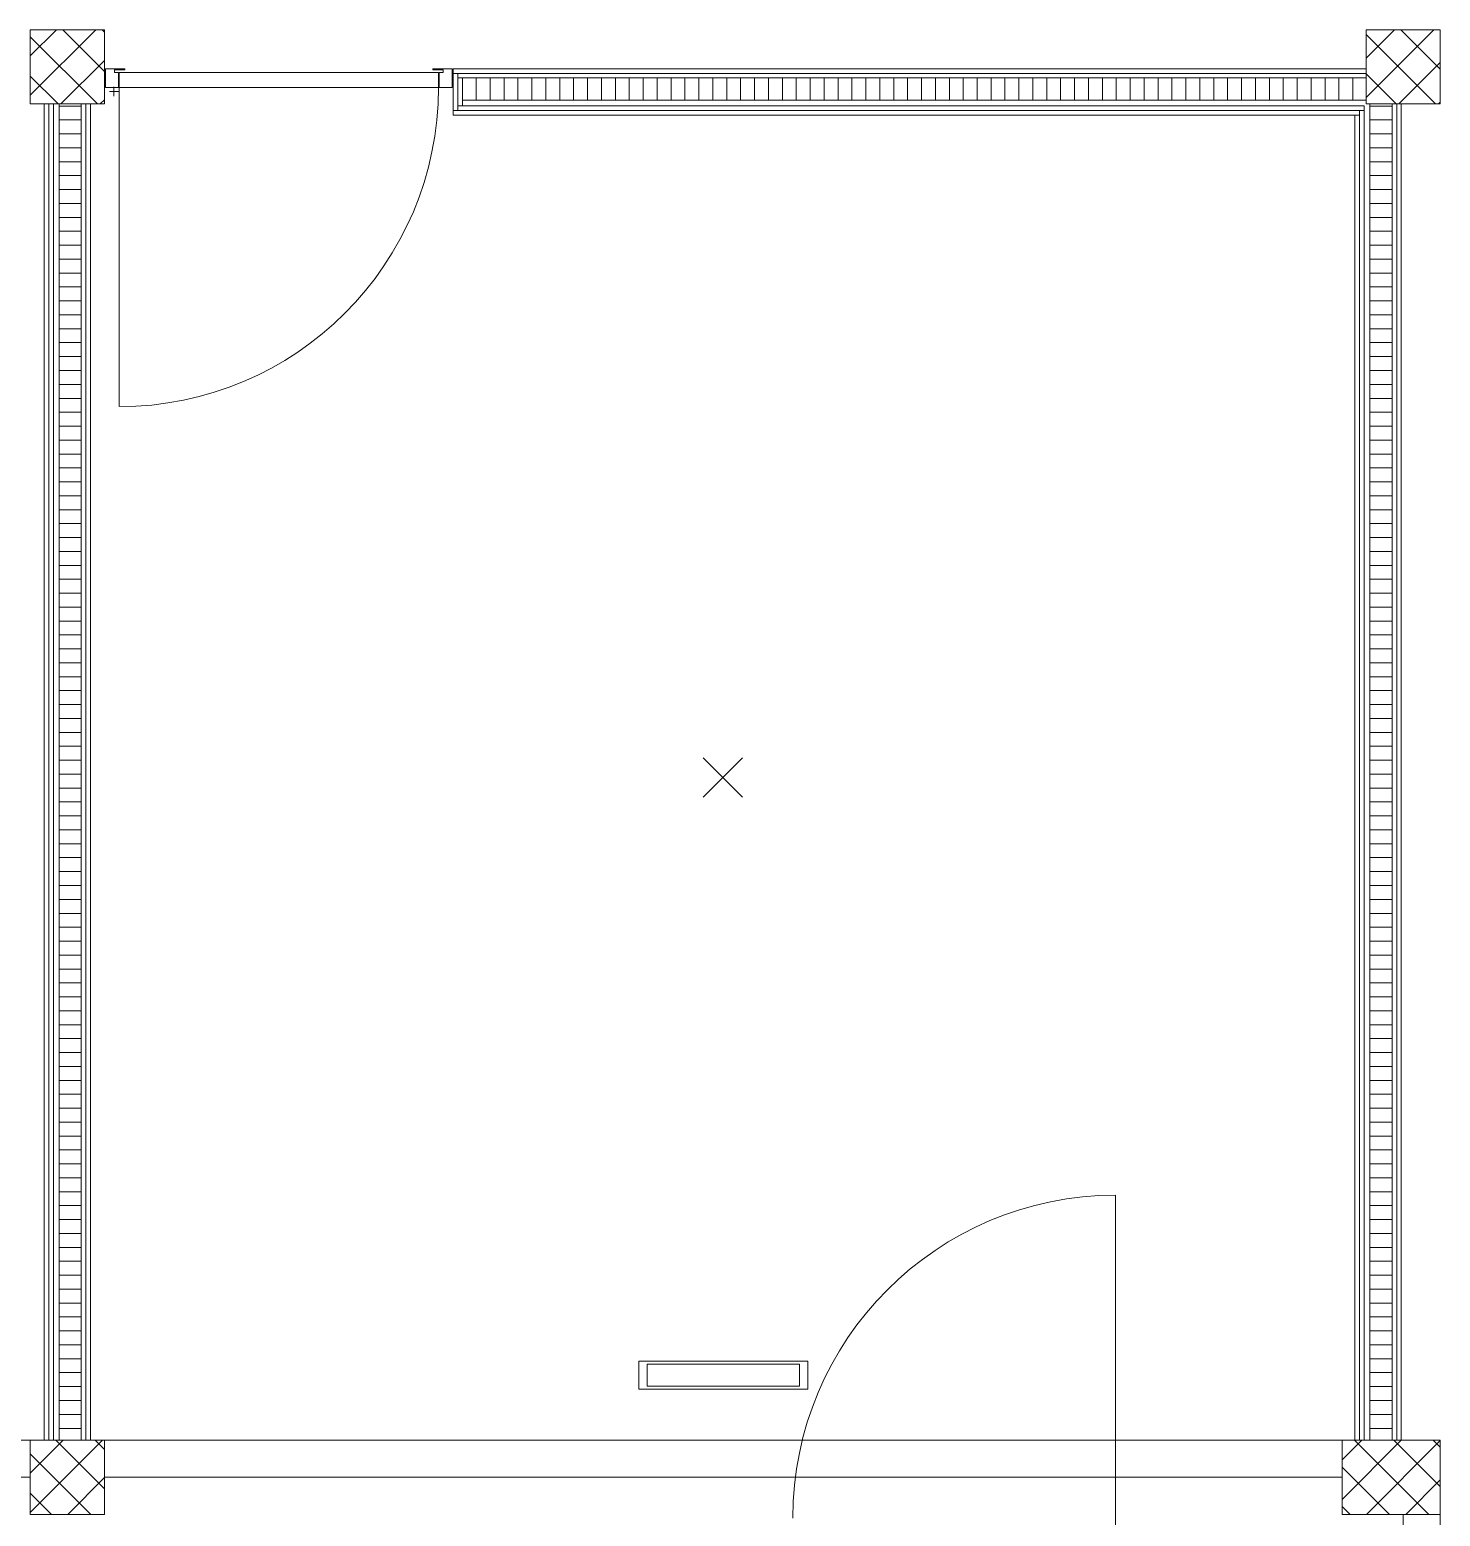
# Model space of a CAD drawing. Extents: x -5275 to 65950, y -3225 to 18875.
# Drawn here: x 49823 to 53625, y 2320 to 6325 of the extents above; entities that cross this region are included whole.
import ezdxf

# ---------------------------------------------------------------- set-up
doc = ezdxf.new("R2010")
doc.units = 0
doc.header["$LTSCALE"] = 50
doc.layers.get('0').update_dxf_attribs({"lineweight": 25})
doc.layers.add('Zargen Fenster', color=7, linetype='Continuous', lineweight=25)

# ---------------------------------------------------------------- blocks, each defined once
blk = doc.blocks.new('Blockreferenz-A0MJL02NFC', base_point=(53360.5, 2325))
at = {"layer": 'Zargen Fenster', "color": 8, "lineweight": 13, "true_color": 0x808080}
for p, q in [((53360.5, 2471.6), (53413.9, 2525)), ((53360.5, 2365.5), (53520, 2525)), ((53594.1, 2325), (53394.1, 2525)), ((53426, 2325), (53625, 2524)), ((53625, 2400.2), (53500.2, 2525)), ((53625, 2506.2), (53606.2, 2525)), ((53488, 2325), (53360.5, 2452.5)), ((53532.1, 2325), (53625, 2417.9)), ((53382, 2325), (53360.5, 2346.5))]:
    blk.add_line(p, q, dxfattribs=at)
blk = doc.blocks.new('Blockreferenz-A0MJL095FC', base_point=(49825, 6125))
at = {"layer": 'Zargen Fenster', "color": 8, "lineweight": 13, "true_color": 0x808080}
for p, q in [((49825, 6254.7), (49895.3, 6325)), ((49825, 6148.6), (50001.4, 6325)), ((50006.2, 6125), (49825, 6306.2)), ((50025, 6212.3), (49912.3, 6325)), ((50025, 6318.4), (50018.4, 6325)), ((49907.5, 6125), (50025, 6242.5)), ((49900.2, 6125), (49825, 6200.2)), ((50013.5, 6125), (50025, 6136.5))]:
    blk.add_line(p, q, dxfattribs=at)
blk = doc.blocks.new('Blockreferenz-A0MJL097FC', base_point=(53425, 6125))
at = {"layer": 'Zargen Fenster', "color": 8, "lineweight": 13, "true_color": 0x808080}
for p, q in [((53425, 6248.4), (53501.6, 6325)), ((53425, 6142.3), (53607.7, 6325)), ((53612.5, 6125), (53425, 6312.5)), ((53625, 6218.5), (53518.5, 6325)), ((53513.7, 6125), (53625, 6236.3)), ((53506.4, 6125), (53425, 6206.4)), ((53619.8, 6125), (53625, 6130.2))]:
    blk.add_line(p, q, dxfattribs=at)
blk = doc.blocks.new('Blockreferenz-A0MJL09BFC', base_point=(49825, 2325))
at = {"layer": 'Zargen Fenster', "color": 8, "lineweight": 13, "true_color": 0x808080}
for p, q in [((49825, 2436.3), (49913.7, 2525)), ((49825, 2330.2), (50019.8, 2525)), ((50025, 2393.9), (49893.9, 2525)), ((50025, 2500), (50000, 2525)), ((49987.9, 2325), (49825, 2487.9)), ((49925.9, 2325), (50025, 2424.1)), ((49881.8, 2325), (49825, 2381.8))]:
    blk.add_line(p, q, dxfattribs=at)
blk = doc.blocks.new('Blockreferenz-A0MJL09HFC', base_point=(49902.5, 2556.9))
at = {"layer": 'Zargen Fenster', "color": 8, "lineweight": 13, "true_color": 0x808080}
for p, q in [((49902.5, 6119.4), (49962.5, 6119.4)), ((49902.5, 6081.9), (49962.5, 6081.9)), ((49902.5, 6044.4), (49962.5, 6044.4)), ((49902.5, 6006.9), (49962.5, 6006.9)), ((49902.5, 5969.4), (49962.5, 5969.4)), ((49902.5, 5931.9), (49962.5, 5931.9)), ((49902.5, 5894.4), (49962.5, 5894.4)), ((49902.5, 5856.9), (49962.5, 5856.9)), ((49902.5, 5819.4), (49962.5, 5819.4)), ((49902.5, 5781.9), (49962.5, 5781.9)), ((49902.5, 5744.4), (49962.5, 5744.4)), ((49902.5, 5706.9), (49962.5, 5706.9)), ((49902.5, 5669.4), (49962.5, 5669.4)), ((49902.5, 5631.9), (49962.5, 5631.9)), ((49902.5, 5594.4), (49962.5, 5594.4)), ((49902.5, 5556.9), (49962.5, 5556.9)), ((49902.5, 5519.4), (49962.5, 5519.4)), ((49902.5, 5481.9), (49962.5, 5481.9)), ((49902.5, 5444.4), (49962.5, 5444.4)), ((49902.5, 5406.9), (49962.5, 5406.9)), ((49902.5, 5369.4), (49962.5, 5369.4)), ((49902.5, 5331.9), (49962.5, 5331.9)), ((49902.5, 5294.4), (49962.5, 5294.4)), ((49902.5, 5256.9), (49962.5, 5256.9)), ((49902.5, 5219.4), (49962.5, 5219.4)), ((49902.5, 5181.9), (49962.5, 5181.9)), ((49902.5, 5144.4), (49962.5, 5144.4)), ((49902.5, 5106.9), (49962.5, 5106.9)), ((49902.5, 5069.4), (49962.5, 5069.4)), ((49902.5, 5031.9), (49962.5, 5031.9)), ((49902.5, 4994.4), (49962.5, 4994.4)), ((49902.5, 4956.9), (49962.5, 4956.9)), ((49902.5, 4919.4), (49962.5, 4919.4)), ((49902.5, 4881.9), (49962.5, 4881.9)), ((49902.5, 4844.4), (49962.5, 4844.4)), ((49902.5, 4806.9), (49962.5, 4806.9)), ((49902.5, 4769.4), (49962.5, 4769.4)), ((49902.5, 4731.9), (49962.5, 4731.9)), ((49902.5, 4694.4), (49962.5, 4694.4)), ((49902.5, 4656.9), (49962.5, 4656.9)), ((49902.5, 4619.4), (49962.5, 4619.4)), ((49902.5, 4581.9), (49962.5, 4581.9)), ((49902.5, 4544.4), (49962.5, 4544.4)), ((49902.5, 4506.9), (49962.5, 4506.9)), ((49902.5, 4469.4), (49962.5, 4469.4)), ((49902.5, 4431.9), (49962.5, 4431.9)), ((49902.5, 4394.4), (49962.5, 4394.4)), ((49902.5, 4356.9), (49962.5, 4356.9)), ((49902.5, 4319.4), (49962.5, 4319.4)), ((49902.5, 4281.9), (49962.5, 4281.9)), ((49902.5, 4244.4), (49962.5, 4244.4)), ((49902.5, 4206.9), (49962.5, 4206.9)), ((49902.5, 4169.4), (49962.5, 4169.4)), ((49902.5, 4131.9), (49962.5, 4131.9)), ((49902.5, 4094.4), (49962.5, 4094.4)), ((49902.5, 4056.9), (49962.5, 4056.9)), ((49902.5, 4019.4), (49962.5, 4019.4)), ((49902.5, 3981.9), (49962.5, 3981.9)), ((49902.5, 3944.4), (49962.5, 3944.4)), ((49902.5, 3906.9), (49962.5, 3906.9)), ((49902.5, 3869.4), (49962.5, 3869.4)), ((49902.5, 3831.9), (49962.5, 3831.9)), ((49902.5, 3794.4), (49962.5, 3794.4)), ((49902.5, 3756.9), (49962.5, 3756.9)), ((49902.5, 3719.4), (49962.5, 3719.4)), ((49902.5, 3681.9), (49962.5, 3681.9)), ((49902.5, 3644.4), (49962.5, 3644.4)), ((49902.5, 3606.9), (49962.5, 3606.9)), ((49902.5, 3569.4), (49962.5, 3569.4)), ((49902.5, 3531.9), (49962.5, 3531.9)), ((49902.5, 3494.4), (49962.5, 3494.4)), ((49902.5, 3456.9), (49962.5, 3456.9)), ((49902.5, 3419.4), (49962.5, 3419.4)), ((49902.5, 3381.9), (49962.5, 3381.9)), ((49902.5, 3344.4), (49962.5, 3344.4)), ((49902.5, 3306.9), (49962.5, 3306.9)), ((49902.5, 3269.4), (49962.5, 3269.4)), ((49902.5, 3231.9), (49962.5, 3231.9)), ((49902.5, 3194.4), (49962.5, 3194.4)), ((49902.5, 3156.9), (49962.5, 3156.9)), ((49902.5, 3119.4), (49962.5, 3119.4)), ((49902.5, 3081.9), (49962.5, 3081.9)), ((49902.5, 3044.4), (49962.5, 3044.4)), ((49902.5, 3006.9), (49962.5, 3006.9)), ((49902.5, 2969.4), (49962.5, 2969.4)), ((49902.5, 2931.9), (49962.5, 2931.9)), ((49902.5, 2894.4), (49962.5, 2894.4)), ((49902.5, 2856.9), (49962.5, 2856.9)), ((49902.5, 2819.4), (49962.5, 2819.4)), ((49902.5, 2781.9), (49962.5, 2781.9)), ((49902.5, 2744.4), (49962.5, 2744.4)), ((49902.5, 2706.9), (49962.5, 2706.9)), ((49902.5, 2669.4), (49962.5, 2669.4)), ((49902.5, 2631.9), (49962.5, 2631.9)), ((49902.5, 2594.4), (49962.5, 2594.4)), ((49902.5, 2556.9), (49962.5, 2556.9))]:
    blk.add_line(p, q, dxfattribs=at)
blk = doc.blocks.new('Blockreferenz-A0MJL0AHFC', base_point=(53435, 2556.9))
at = {"layer": 'Zargen Fenster', "color": 8, "lineweight": 13, "true_color": 0x808080}
for p, q in [((53435, 6119.4), (53495, 6119.4)), ((53435, 6081.9), (53495, 6081.9)), ((53435, 6044.4), (53495, 6044.4)), ((53435, 6006.9), (53495, 6006.9)), ((53435, 5969.4), (53495, 5969.4)), ((53435, 5931.9), (53495, 5931.9)), ((53435, 5894.4), (53495, 5894.4)), ((53435, 5856.9), (53495, 5856.9)), ((53435, 5819.4), (53495, 5819.4)), ((53435, 5781.9), (53495, 5781.9)), ((53435, 5744.4), (53495, 5744.4)), ((53435, 5706.9), (53495, 5706.9)), ((53435, 5669.4), (53495, 5669.4)), ((53435, 5631.9), (53495, 5631.9)), ((53435, 5594.4), (53495, 5594.4)), ((53435, 5556.9), (53495, 5556.9)), ((53435, 5519.4), (53495, 5519.4)), ((53435, 5481.9), (53495, 5481.9)), ((53435, 5444.4), (53495, 5444.4)), ((53435, 5406.9), (53495, 5406.9)), ((53435, 5369.4), (53495, 5369.4)), ((53435, 5331.9), (53495, 5331.9)), ((53435, 5294.4), (53495, 5294.4)), ((53435, 5256.9), (53495, 5256.9)), ((53435, 5219.4), (53495, 5219.4)), ((53435, 5181.9), (53495, 5181.9)), ((53435, 5144.4), (53495, 5144.4)), ((53435, 5106.9), (53495, 5106.9)), ((53435, 5069.4), (53495, 5069.4)), ((53435, 5031.9), (53495, 5031.9)), ((53435, 4994.4), (53495, 4994.4)), ((53435, 4956.9), (53495, 4956.9)), ((53435, 4919.4), (53495, 4919.4)), ((53435, 4881.9), (53495, 4881.9)), ((53435, 4844.4), (53495, 4844.4)), ((53435, 4806.9), (53495, 4806.9)), ((53435, 4769.4), (53495, 4769.4)), ((53435, 4731.9), (53495, 4731.9)), ((53435, 4694.4), (53495, 4694.4)), ((53435, 4656.9), (53495, 4656.9)), ((53435, 4619.4), (53495, 4619.4)), ((53435, 4581.9), (53495, 4581.9)), ((53435, 4544.4), (53495, 4544.4)), ((53435, 4506.9), (53495, 4506.9)), ((53435, 4469.4), (53495, 4469.4)), ((53435, 4431.9), (53495, 4431.9)), ((53435, 4394.4), (53495, 4394.4)), ((53435, 4356.9), (53495, 4356.9)), ((53435, 4319.4), (53495, 4319.4)), ((53435, 4281.9), (53495, 4281.9)), ((53435, 4244.4), (53495, 4244.4)), ((53435, 4206.9), (53495, 4206.9)), ((53435, 4169.4), (53495, 4169.4)), ((53435, 4131.9), (53495, 4131.9)), ((53435, 4094.4), (53495, 4094.4)), ((53435, 4056.9), (53495, 4056.9)), ((53435, 4019.4), (53495, 4019.4)), ((53435, 3981.9), (53495, 3981.9)), ((53435, 3944.4), (53495, 3944.4)), ((53435, 3906.9), (53495, 3906.9)), ((53435, 3869.4), (53495, 3869.4)), ((53435, 3831.9), (53495, 3831.9)), ((53435, 3794.4), (53495, 3794.4)), ((53435, 3756.9), (53495, 3756.9)), ((53435, 3719.4), (53495, 3719.4)), ((53435, 3681.9), (53495, 3681.9)), ((53435, 3644.4), (53495, 3644.4)), ((53435, 3606.9), (53495, 3606.9)), ((53435, 3569.4), (53495, 3569.4)), ((53435, 3531.9), (53495, 3531.9)), ((53435, 3494.4), (53495, 3494.4)), ((53435, 3456.9), (53495, 3456.9)), ((53435, 3419.4), (53495, 3419.4)), ((53435, 3381.9), (53495, 3381.9)), ((53435, 3344.4), (53495, 3344.4)), ((53435, 3306.9), (53495, 3306.9)), ((53435, 3269.4), (53495, 3269.4)), ((53435, 3231.9), (53495, 3231.9)), ((53435, 3194.4), (53495, 3194.4)), ((53435, 3156.9), (53495, 3156.9)), ((53435, 3119.4), (53495, 3119.4)), ((53435, 3081.9), (53495, 3081.9)), ((53435, 3044.4), (53495, 3044.4)), ((53435, 3006.9), (53495, 3006.9)), ((53435, 2969.4), (53495, 2969.4)), ((53435, 2931.9), (53495, 2931.9)), ((53435, 2894.4), (53495, 2894.4)), ((53435, 2856.9), (53495, 2856.9)), ((53435, 2819.4), (53495, 2819.4)), ((53435, 2781.9), (53495, 2781.9)), ((53435, 2744.4), (53495, 2744.4)), ((53435, 2706.9), (53495, 2706.9)), ((53435, 2669.4), (53495, 2669.4)), ((53435, 2631.9), (53495, 2631.9)), ((53435, 2594.4), (53495, 2594.4)), ((53435, 2556.9), (53495, 2556.9))]:
    blk.add_line(p, q, dxfattribs=at)
blk = doc.blocks.new('Blockreferenz-A0MJL0ALFC', base_point=(51026.9, 6135))
at = {"layer": 'Zargen Fenster', "color": 8, "lineweight": 13, "true_color": 0x808080}
for p, q in [((51026.9, 6135), (51026.9, 6195)), ((51064.4, 6135), (51064.4, 6195)), ((51101.9, 6135), (51101.9, 6195)), ((51139.4, 6135), (51139.4, 6195)), ((51176.9, 6135), (51176.9, 6195)), ((51214.4, 6135), (51214.4, 6195)), ((51251.9, 6135), (51251.9, 6195)), ((51289.4, 6135), (51289.4, 6195)), ((51326.9, 6135), (51326.9, 6195)), ((51364.4, 6135), (51364.4, 6195)), ((51401.9, 6135), (51401.9, 6195)), ((51439.4, 6135), (51439.4, 6195)), ((51476.9, 6135), (51476.9, 6195)), ((51514.4, 6135), (51514.4, 6195)), ((51551.9, 6135), (51551.9, 6195)), ((51589.4, 6135), (51589.4, 6195)), ((51626.9, 6135), (51626.9, 6195)), ((51664.4, 6135), (51664.4, 6195)), ((51701.9, 6135), (51701.9, 6195)), ((51739.4, 6135), (51739.4, 6195)), ((51776.9, 6135), (51776.9, 6195)), ((51814.4, 6135), (51814.4, 6195)), ((51851.9, 6135), (51851.9, 6195)), ((51889.4, 6135), (51889.4, 6195)), ((51926.9, 6135), (51926.9, 6195)), ((51964.4, 6135), (51964.4, 6195)), ((52001.9, 6135), (52001.9, 6195)), ((52039.4, 6135), (52039.4, 6195)), ((52076.9, 6135), (52076.9, 6195)), ((52114.4, 6135), (52114.4, 6195)), ((52151.9, 6135), (52151.9, 6195)), ((52189.4, 6135), (52189.4, 6195)), ((52226.9, 6135), (52226.9, 6195)), ((52264.4, 6135), (52264.4, 6195)), ((52301.9, 6135), (52301.9, 6195)), ((52339.4, 6135), (52339.4, 6195)), ((52376.9, 6135), (52376.9, 6195)), ((52414.4, 6135), (52414.4, 6195)), ((52451.9, 6135), (52451.9, 6195)), ((52489.4, 6135), (52489.4, 6195)), ((52526.9, 6135), (52526.9, 6195)), ((52564.4, 6135), (52564.4, 6195)), ((52601.9, 6135), (52601.9, 6195)), ((52639.4, 6135), (52639.4, 6195)), ((52676.9, 6135), (52676.9, 6195)), ((52714.4, 6135), (52714.4, 6195)), ((52751.9, 6135), (52751.9, 6195)), ((52789.4, 6135), (52789.4, 6195)), ((52826.9, 6135), (52826.9, 6195)), ((52864.4, 6135), (52864.4, 6195)), ((52901.9, 6135), (52901.9, 6195)), ((52939.4, 6135), (52939.4, 6195)), ((52976.9, 6135), (52976.9, 6195)), ((53014.4, 6135), (53014.4, 6195)), ((53051.9, 6135), (53051.9, 6195)), ((53089.4, 6135), (53089.4, 6195)), ((53126.9, 6135), (53126.9, 6195)), ((53164.4, 6135), (53164.4, 6195)), ((53201.9, 6135), (53201.9, 6195)), ((53239.4, 6135), (53239.4, 6195)), ((53276.9, 6135), (53276.9, 6195)), ((53314.4, 6135), (53314.4, 6195)), ((53351.9, 6135), (53351.9, 6195)), ((53389.4, 6135), (53389.4, 6195))]:
    blk.add_line(p, q, dxfattribs=at)

msp = doc.modelspace()

# ---------------------------------------------------------------- linework, layer by layer
at = {"layer": 'Zargen Fenster', "color": 8, "linetype": 'Continuous', "lineweight": 13, "true_color": 0x808080}
for p, q in [((49825, 6125), (49825, 6325)), ((49825, 6325), (50025, 6325)), ((50025, 6325), (50025, 6125)), ((53425, 6125), (53425, 6325)), ((53425, 6325), (53625, 6325)), ((53625, 6325), (53625, 6125)), ((50080, 6220), (50028, 6220)), ((50028, 6220), (50028, 6169.5)), ((50052, 6210), (50052, 6217)), ((50052, 6217), (50080, 6217)), ((50063, 6210), (50052, 6210)), ((50063, 6169.5), (50063, 6210)), ((50065, 6209.5), (50925, 6209.5)), ((50065, 6209.5), (50065, 5309.5)), ((50080, 6217), (50080, 6220)), ((50962, 6220), (50910, 6220)), ((50910, 6220), (50910, 6217)), ((50910, 6217), (50938, 6217)), ((50925, 6209.5), (50925, 6169.5)), ((50938, 6210), (50927, 6210)), ((50927, 6210), (50927, 6169.5)), ((50938, 6217), (50938, 6210)), ((50962, 6169.5), (50962, 6220)), ((50965, 6220), (53425, 6220)), ((50965, 6095), (50965, 6220)), ((50028, 6169.5), (50063, 6169.5)), ((50050.6, 6146.2), (50050.6, 6171.1)), ((50925, 6169.5), (50065, 6169.5)), ((50927, 6169.5), (50962, 6169.5)), ((53425, 6207.5), (50965, 6207.5)), ((50977.5, 6107.5), (50977.5, 6207.5)), ((53425, 6195), (50977.5, 6195)), ((50990, 6120), (50990, 6195)), ((50063, 6158.6), (50038.1, 6158.6)), ((53425, 6135), (50990, 6135)), ((50025, 6125), (49825, 6125)), ((49862.5, 6125), (49862.5, 2525)), ((49875, 2525), (49875, 6125)), ((49887.5, 2525), (49887.5, 6125)), ((49902.5, 6125), (49902.5, 2525)), ((49962.5, 2525), (49962.5, 6125)), ((49975, 6125), (49975, 2525)), ((49987.5, 2525), (49987.5, 6125)), ((53420, 6107.5), (50965, 6107.5)), ((53407.5, 6095), (50965, 6095)), ((50977.5, 6120), (53420, 6120)), ((53395, 6095), (53395, 2525)), ((53407.5, 6107.5), (53407.5, 2525)), ((53420, 6120), (53420, 2525)), ((53625, 6125), (53425, 6125)), ((53435, 6125), (53435, 2525)), ((53495, 2525), (53495, 6125)), ((53507.5, 6125), (53507.5, 2525)), ((53520, 2525), (53520, 6125)), ((51744.3, 4257), (51638.2, 4363)), ((51638.2, 4257), (51744.3, 4363)), ((52750, 2282.5), (52750, 3185)), ((51920.3, 2738), (51465.3, 2738)), ((51465.3, 2738), (51465.3, 2662)), ((51897.7, 2729.5), (51487.7, 2729.5)), ((51487.7, 2729.5), (51487.7, 2670.5)), ((51897.7, 2670.5), (51897.7, 2729.5)), ((51920.3, 2662), (51920.3, 2738)), ((51465.3, 2662), (51920.3, 2662)), ((51487.7, 2670.5), (51897.7, 2670.5)), ((53625, 2525), (39025, 2525)), ((49825, 2325), (49825, 2525)), ((50025, 2525), (50025, 2325)), ((53360.5, 2525), (53360.5, 2325)), ((53625, -100), (53625, 2525)), ((49825, 2425), (46492.5, 2425)), ((50025, 2425), (53360.5, 2425)), ((50025, 2325), (49825, 2325)), ((53360.5, 2325), (53625, 2325)), ((53525, 100), (53525, 2325))]:
    msp.add_line(p, q, dxfattribs=at)
for centre, radius, start, end in [((50065, 6169.5), 860, 270, 0), ((52750, 2315), 870, 90, 180)]:
    msp.add_arc(centre, radius, start, end, dxfattribs=at)

# ---------------------------------------------------------------- block references
for name, p in [('Blockreferenz-A0MJL095FC', (49825, 6125)), ('Blockreferenz-A0MJL097FC', (53425, 6125)), ('Blockreferenz-A0MJL0ALFC', (51026.9, 6135)), ('Blockreferenz-A0MJL09HFC', (49902.5, 2556.9)), ('Blockreferenz-A0MJL0AHFC', (53435, 2556.9)), ('Blockreferenz-A0MJL09BFC', (49825, 2325)), ('Blockreferenz-A0MJL02NFC', (53360.5, 2325))]:
    msp.add_blockref(name, p)

doc.saveas('drawing.dxf')
